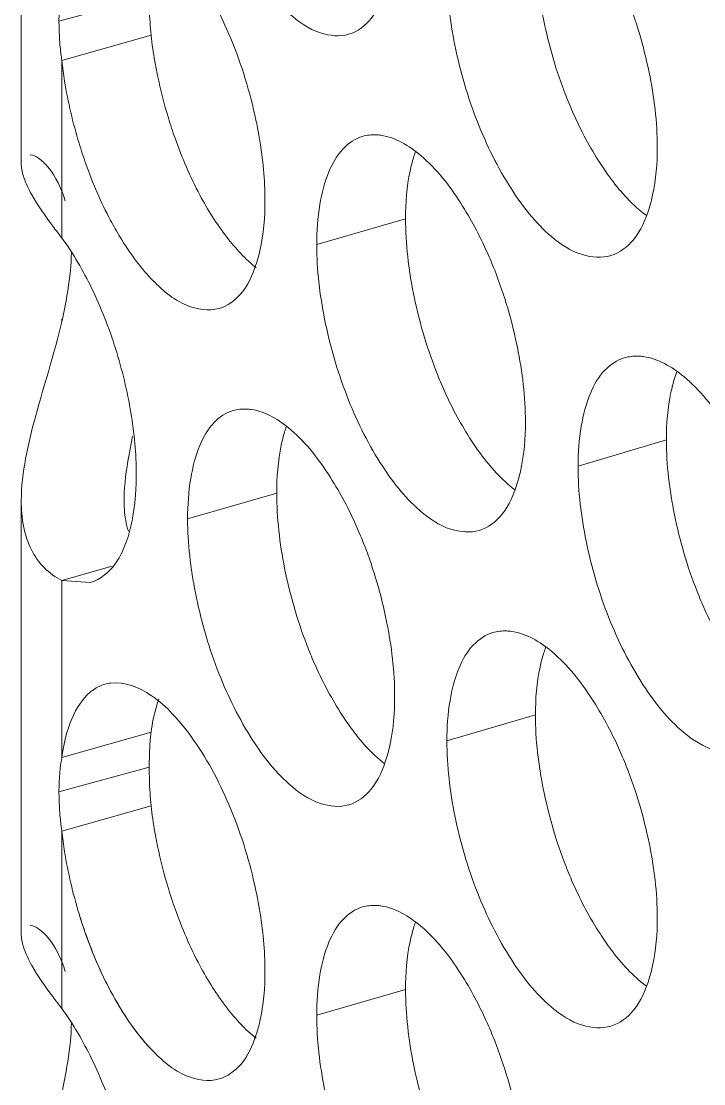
# Model space of a CAD drawing. Header units: millimetres. Extents: x 1177 to 4147, y 93 to 2194.
# Drawn here: x 2491.77 to 2498.74, y 995.79 to 1006.65 of the extents above; entities that cross this region are included whole.
import ezdxf

# ---------------------------------------------------------------- set-up
doc = ezdxf.new("R2010")
doc.units = ezdxf.units.MM
doc.header["$LTSCALE"] = 0.1
doc.layers.get('0').update_dxf_attribs({"lineweight": 13})
doc.layers.add('标注', color=251, linetype='Continuous', lineweight=9)

# ---------------------------------------------------------------- blocks, each defined once
blk = doc.blocks.new('02')
for p, q in [((4328.801, 1027.25), (4328.801, 1033.595)), ((4329.392, 1026.182), (4329.392, 1028.769)), ((4328.801, 1016), (4328.801, 1022.345)), ((4329.392, 1018.595), (4329.392, 1021.182)), ((4329.392, 1014.932), (4329.392, 1017.519))]:
    blk.add_line(p, q)
at = {"layer": '标注'}
for p, q in [((4330.668, 1029.703), (4329.351, 1029.344)), ((4330.695, 1029.141), (4329.392, 1028.769)), ((4334.408, 1026.46), (4333.112, 1026.083)), ((4329.392, 1024.96), (4329.392, 1024.998)), ((4338.214, 1023.232), (4336.925, 1022.848)), ((4332.528, 1022.457), (4331.228, 1022.082)), ((4330.127, 1021.391), (4329.392, 1021.182)), ((4329.392, 1021.182), (4329.813, 1021.152)), ((4336.303, 1019.219), (4335.011, 1018.838)), ((4330.695, 1018.967), (4329.392, 1018.595)), ((4330.695, 1018.967), (4329.392, 1018.595)), ((4330.668, 1018.453), (4329.351, 1018.094)), ((4330.668, 1018.453), (4329.351, 1018.094)), ((4330.695, 1017.891), (4329.392, 1017.519)), ((4330.695, 1017.891), (4329.392, 1017.519)), ((4334.408, 1015.21), (4333.112, 1014.833)), ((4334.408, 1015.21), (4333.112, 1014.833))]:
    blk.add_line(p, q, dxfattribs=at)
for centre, radius, start, end in [((4336.687, 1029.716), 6.02, 181.871, 185.483), ((4336.712, 1029.804), 6.053, 186.2893, 189.956), ((4333.9, 1029.391), 4.55, 185.3339, 187.8588), ((4336.39, 1026.789), 1.95, 160.5892, 163.1153), ((4340.165, 1023.562), 1.918, 159.8933, 162.8914), ((4334.526, 1022.783), 1.966, 160.9402, 163.2288), ((4332.677, 1022.348), 2.377, 177.2621, 180.0726), ((4338.27, 1019.548), 1.933, 160.2403, 163.0029), ((4330.173, 1019.136), 0.55, 97.1735, 105.9366), ((4330.173, 1019.136), 0.55, 97.1735, 105.9366), ((4331.697, 1018.179), 2.342, 169.768, 173.6853), ((4331.697, 1018.179), 2.342, 169.768, 173.6853), ((4335.848, 1018.455), 5.18, 178.0496, 180.0207), ((4335.848, 1018.455), 5.18, 178.0496, 180.0207), ((4336.345, 1018.454), 5.677, 180.0086, 181.863), ((4336.345, 1018.454), 5.677, 180.0086, 181.863), ((4336.687, 1018.466), 6.02, 181.871, 185.483), ((4336.687, 1018.466), 6.02, 181.871, 185.483), ((4336.712, 1018.554), 6.053, 186.2893, 189.956), ((4336.712, 1018.554), 6.053, 186.2893, 189.956), ((4333.9, 1018.141), 4.55, 185.3339, 187.8588), ((4333.9, 1018.141), 4.55, 185.3339, 187.8588), ((4336.39, 1015.539), 1.95, 160.5892, 163.1153), ((4336.39, 1015.539), 1.95, 160.5892, 163.1153)]:
    blk.add_arc(centre, radius, start, end, dxfattribs=at)
for points, knots in [([(4336.303, 1030.469), (4336.303, 1030.102), (4336.395, 1029.346), (4336.607, 1028.616), (4336.75, 1028.253)], [0, 0, 0, 0, 0.484764, 1, 1, 1, 1]), ([(4332.225, 1027.9), (4332.14, 1028.307), (4331.905, 1029.073), (4331.535, 1029.787), (4331.316, 1030.1)], [0, 0, 0, 0, 0.521078, 1, 1, 1, 1]), ([(4335.011, 1030.088), (4335.011, 1029.722), (4335.103, 1028.967), (4335.417, 1027.885), (4335.888, 1026.934), (4336.305, 1026.397), (4336.536, 1026.201)], [0, 0, 0, 0, 0.257025, 0.530351, 0.787311, 1, 1, 1, 1]), ([(4333.581, 1029.155), (4333.709, 1029.192), (4333.965, 1029.393), (4334.083, 1029.679), (4334.132, 1029.842)], [0, 0, 0, 0, 0.438663, 1, 1, 1, 1]), ([(4329.369, 1029.686), (4329.366, 1029.659), (4329.355, 1029.545), (4329.351, 1029.431), (4329.351, 1029.344)], [0, 0, 0, 0, 0.240746, 1, 1, 1, 1]), ([(4338.081, 1027.506), (4338.081, 1027.872), (4337.987, 1028.628), (4337.773, 1029.357), (4337.629, 1029.72)], [0, 0, 0, 0, 0.484593, 1, 1, 1, 1]), ([(4332.711, 1029.455), (4332.843, 1029.337), (4333.109, 1029.149), (4333.448, 1029.116), (4333.581, 1029.155)], [0, 0, 0, 0, 0.561342, 1, 1, 1, 1]), ([(4329.351, 1029.344), (4329.351, 1029.313), (4329.353, 1029.188), (4329.36, 1029.063), (4329.369, 1028.968)], [0, 0, 0, 0, 0.242279, 1, 1, 1, 1]), ([(4329.392, 1028.769), (4329.403, 1028.67), (4329.459, 1028.262), (4329.554, 1027.86), (4329.644, 1027.562)], [0, 0, 0, 0, 0.243528, 1, 1, 1, 1]), ([(4330.75, 1028.757), (4330.762, 1028.689), (4330.815, 1028.411), (4330.885, 1028.137), (4330.947, 1027.934)], [0, 0, 0, 0, 0.247361, 1, 1, 1, 1]), ([(4336.75, 1028.253), (4336.785, 1028.164), (4336.926, 1027.826), (4337.099, 1027.501), (4337.246, 1027.274)], [0, 0, 0, 0, 0.260758, 1, 1, 1, 1]), ([(4330.947, 1027.934), (4330.977, 1027.834), (4331.104, 1027.449), (4331.264, 1027.074), (4331.406, 1026.808)], [0, 0, 0, 0, 0.257432, 1, 1, 1, 1]), ([(4332.357, 1026.732), (4332.357, 1026.825), (4332.344, 1027.217), (4332.287, 1027.607), (4332.225, 1027.9)], [0, 0, 0, 0, 0.236743, 1, 1, 1, 1]), ([(4333.779, 1027.663), (4333.673, 1027.632), (4333.461, 1027.488), (4333.26, 1027.124), (4333.136, 1026.642), (4333.112, 1026.279), (4333.112, 1026.083)], [0, 0, 0, 0, 0.181499, 0.401469, 0.674683, 1, 1, 1, 1]), ([(4334.048, 1027.679), (4334.025, 1027.683), (4333.935, 1027.691), (4333.843, 1027.681), (4333.779, 1027.663)], [0, 0, 0, 0, 0.259359, 1, 1, 1, 1]), ([(4335.213, 1026.689), (4335.049, 1026.944), (4334.734, 1027.36), (4334.263, 1027.648), (4334.048, 1027.679)], [0, 0, 0, 0, 0.582011, 1, 1, 1, 1]), ([(4329.644, 1027.562), (4329.675, 1027.462), (4329.801, 1027.077), (4329.962, 1026.702), (4330.104, 1026.436)], [0, 0, 0, 0, 0.257377, 1, 1, 1, 1]), ([(4337.962, 1026.612), (4337.982, 1026.677), (4338.056, 1026.969), (4338.081, 1027.273), (4338.081, 1027.506)], [0, 0, 0, 0, 0.225428, 1, 1, 1, 1]), ([(4328.932, 1027.395), (4328.974, 1027.39), (4329.073, 1027.34), (4329.281, 1027.135), (4329.389, 1026.899), (4329.441, 1026.721)], [0, 0, 0, 0, 0.148198, 0.361925, 1, 1, 1, 1]), ([(4334.524, 1027.355), (4334.505, 1027.29), (4334.431, 1026.997), (4334.408, 1026.694), (4334.408, 1026.46)], [0, 0, 0, 0, 0.225092, 1, 1, 1, 1]), ([(4328.954, 1026.811), (4328.91, 1026.891), (4328.841, 1027.031), (4328.801, 1027.186), (4328.801, 1027.25)], [0, 0, 0, 0, 0.58968, 1, 1, 1, 1]), ([(4337.246, 1027.274), (4337.297, 1027.194), (4337.491, 1026.915), (4337.721, 1026.657), (4337.919, 1026.511)], [0, 0, 0, 0, 0.279282, 1, 1, 1, 1]), ([(4329.392, 1026.182), (4329.347, 1026.239), (4329.191, 1026.441), (4329.044, 1026.651), (4328.954, 1026.811)], [0, 0, 0, 0, 0.283462, 1, 1, 1, 1]), ([(4331.406, 1026.808), (4331.522, 1026.592), (4331.761, 1026.209), (4332.068, 1025.873), (4332.228, 1025.746)], [0, 0, 0, 0, 0.545672, 1, 1, 1, 1]), ([(4332.225, 1025.789), (4332.248, 1025.857), (4332.331, 1026.164), (4332.357, 1026.485), (4332.357, 1026.732)], [0, 0, 0, 0, 0.223003, 1, 1, 1, 1]), ([(4335.709, 1025.708), (4335.674, 1025.797), (4335.532, 1026.135), (4335.36, 1026.461), (4335.213, 1026.689)], [0, 0, 0, 0, 0.260737, 1, 1, 1, 1]), ([(4337.405, 1025.924), (4337.534, 1025.962), (4337.791, 1026.162), (4337.911, 1026.449), (4337.962, 1026.612)], [0, 0, 0, 0, 0.440715, 1, 1, 1, 1]), ([(4330.104, 1026.436), (4330.148, 1026.354), (4330.32, 1026.053), (4330.523, 1025.77), (4330.696, 1025.586)], [0, 0, 0, 0, 0.271397, 1, 1, 1, 1]), ([(4334.408, 1026.46), (4334.408, 1026.094), (4334.499, 1025.337), (4334.709, 1024.607), (4334.851, 1024.244)], [0, 0, 0, 0, 0.484802, 1, 1, 1, 1]), ([(4330.479, 1022.733), (4330.479, 1023.032), (4330.418, 1023.653), (4330.199, 1024.566), (4329.861, 1025.427), (4329.56, 1025.952), (4329.392, 1026.182)], [0, 0, 0, 0, 0.24518, 0.507954, 0.766556, 1, 1, 1, 1]), ([(4336.536, 1026.201), (4336.67, 1026.088), (4336.938, 1025.91), (4337.272, 1025.884), (4337.405, 1025.924)], [0, 0, 0, 0, 0.558251, 1, 1, 1, 1]), ([(4329.532, 1025.962), (4329.531, 1025.9), (4329.518, 1025.64), (4329.479, 1025.382), (4329.441, 1025.188)], [0, 0, 0, 0, 0.238404, 1, 1, 1, 1]), ([(4333.112, 1026.083), (4333.112, 1025.718), (4333.203, 1024.966), (4333.511, 1023.888), (4333.976, 1022.937), (4334.388, 1022.399), (4334.616, 1022.201)], [0, 0, 0, 0, 0.25688, 0.530083, 0.787064, 1, 1, 1, 1]), ([(4331.69, 1025.152), (4331.811, 1025.187), (4332.057, 1025.369), (4332.175, 1025.638), (4332.225, 1025.789)], [0, 0, 0, 0, 0.441393, 1, 1, 1, 1]), ([(4336.157, 1023.493), (4336.157, 1023.86), (4336.065, 1024.616), (4335.852, 1025.345), (4335.709, 1025.708)], [0, 0, 0, 0, 0.484632, 1, 1, 1, 1]), ([(4330.696, 1025.586), (4330.844, 1025.43), (4331.132, 1025.174), (4331.537, 1025.108), (4331.69, 1025.152)], [0, 0, 0, 0, 0.574979, 1, 1, 1, 1]), ([(4329.441, 1025.188), (4329.339, 1024.669), (4329.098, 1023.938), (4328.856, 1022.996), (4328.801, 1022.551), (4328.801, 1022.345)], [0, 0, 0, 0, 0.543055, 0.787808, 1, 1, 1, 1]), ([(4337.599, 1024.43), (4337.493, 1024.398), (4337.279, 1024.254), (4337.075, 1023.889), (4336.95, 1023.407), (4336.925, 1023.044), (4336.925, 1022.848)], [0, 0, 0, 0, 0.183153, 0.403682, 0.676253, 1, 1, 1, 1]), ([(4337.876, 1024.449), (4337.853, 1024.452), (4337.76, 1024.46), (4337.665, 1024.45), (4337.599, 1024.43)], [0, 0, 0, 0, 0.259249, 1, 1, 1, 1]), ([(4339.059, 1023.465), (4338.893, 1023.718), (4338.571, 1024.135), (4338.094, 1024.419), (4337.876, 1024.449)], [0, 0, 0, 0, 0.580424, 1, 1, 1, 1]), ([(4334.851, 1024.244), (4334.885, 1024.155), (4335.026, 1023.817), (4335.197, 1023.491), (4335.343, 1023.263)], [0, 0, 0, 0, 0.260845, 1, 1, 1, 1]), ([(4338.332, 1024.127), (4338.312, 1024.062), (4338.238, 1023.769), (4338.214, 1023.465), (4338.214, 1023.232)], [0, 0, 0, 0, 0.225358, 1, 1, 1, 1]), ([(4331.891, 1023.66), (4331.787, 1023.63), (4331.575, 1023.487), (4331.375, 1023.124), (4331.252, 1022.642), (4331.228, 1022.279), (4331.228, 1022.082)], [0, 0, 0, 0, 0.180661, 0.40035, 0.673891, 1, 1, 1, 1]), ([(4332.157, 1023.676), (4332.134, 1023.679), (4332.046, 1023.688), (4331.955, 1023.679), (4331.891, 1023.66)], [0, 0, 0, 0, 0.259416, 1, 1, 1, 1]), ([(4333.312, 1022.683), (4333.15, 1022.938), (4332.839, 1023.354), (4332.371, 1023.644), (4332.157, 1023.676)], [0, 0, 0, 0, 0.582814, 1, 1, 1, 1]), ([(4336.039, 1022.6), (4336.059, 1022.664), (4336.133, 1022.957), (4336.157, 1023.26), (4336.157, 1023.493)], [0, 0, 0, 0, 0.225294, 1, 1, 1, 1]), ([(4332.643, 1023.351), (4332.624, 1023.286), (4332.551, 1022.993), (4332.528, 1022.69), (4332.528, 1022.457)], [0, 0, 0, 0, 0.22496, 1, 1, 1, 1]), ([(4330.426, 1023.289), (4330.411, 1023.217), (4330.357, 1022.943), (4330.313, 1022.666), (4330.304, 1022.461)], [0, 0, 0, 0, 0.264477, 1, 1, 1, 1]), ([(4335.343, 1023.263), (4335.393, 1023.184), (4335.582, 1022.909), (4335.807, 1022.653), (4336, 1022.507)], [0, 0, 0, 0, 0.27889, 1, 1, 1, 1]), ([(4338.214, 1023.232), (4338.214, 1022.865), (4338.307, 1022.109), (4338.52, 1021.379), (4338.664, 1021.017)], [0, 0, 0, 0, 0.484725, 1, 1, 1, 1]), ([(4336.925, 1022.848), (4336.925, 1022.481), (4337.018, 1021.725), (4337.335, 1020.642), (4337.812, 1019.691), (4338.234, 1019.155), (4338.467, 1018.961)], [0, 0, 0, 0, 0.256988, 0.530284, 0.787246, 1, 1, 1, 1]), ([(4330.457, 1022.307), (4330.46, 1022.341), (4330.474, 1022.483), (4330.479, 1022.625), (4330.479, 1022.733)], [0, 0, 0, 0, 0.240443, 1, 1, 1, 1]), ([(4333.805, 1021.701), (4333.77, 1021.79), (4333.629, 1022.129), (4333.458, 1022.455), (4333.312, 1022.683)], [0, 0, 0, 0, 0.260824, 1, 1, 1, 1]), ([(4335.486, 1021.912), (4335.613, 1021.95), (4335.87, 1022.15), (4335.989, 1022.437), (4336.039, 1022.6)], [0, 0, 0, 0, 0.439697, 1, 1, 1, 1]), ([(4332.528, 1022.457), (4332.528, 1022.09), (4332.618, 1021.333), (4332.827, 1020.602), (4332.967, 1020.239)], [0, 0, 0, 0, 0.484841, 1, 1, 1, 1]), ([(4328.801, 1022.345), (4328.8, 1022.1), (4328.855, 1021.733), (4329.123, 1021.354), (4329.299, 1021.228), (4329.392, 1021.182)], [0, 0, 0, 0, 0.536627, 0.771347, 1, 1, 1, 1]), ([(4330.301, 1022.345), (4330.301, 1022.304), (4330.306, 1022.154), (4330.329, 1022.002), (4330.365, 1021.9)], [0, 0, 0, 0, 0.274396, 1, 1, 1, 1]), ([(4330.401, 1021.975), (4330.407, 1022.001), (4330.43, 1022.111), (4330.447, 1022.222), (4330.457, 1022.307)], [0, 0, 0, 0, 0.239722, 1, 1, 1, 1]), ([(4331.228, 1022.082), (4331.228, 1021.719), (4331.318, 1020.97), (4331.622, 1019.895), (4332.079, 1018.945), (4332.485, 1018.405), (4332.711, 1018.205)], [0, 0, 0, 0, 0.256731, 0.529807, 0.786809, 1, 1, 1, 1]), ([(4334.616, 1022.201), (4334.749, 1022.085), (4335.016, 1021.902), (4335.353, 1021.873), (4335.486, 1021.912)], [0, 0, 0, 0, 0.55978, 1, 1, 1, 1]), ([(4329.813, 1021.152), (4329.956, 1021.193), (4330.159, 1021.364), (4330.317, 1021.676), (4330.376, 1021.87), (4330.401, 1021.975)], [0, 0, 0, 0, 0.426718, 0.691609, 1, 1, 1, 1]), ([(4334.249, 1019.485), (4334.249, 1019.852), (4334.157, 1020.608), (4333.946, 1021.338), (4333.805, 1021.701)], [0, 0, 0, 0, 0.48467, 1, 1, 1, 1]), ([(4338.664, 1021.017), (4338.699, 1020.928), (4338.842, 1020.591), (4339.016, 1020.266), (4339.164, 1020.039)], [0, 0, 0, 0, 0.260671, 1, 1, 1, 1]), ([(4335.681, 1020.419), (4335.576, 1020.388), (4335.362, 1020.244), (4335.16, 1019.879), (4335.035, 1019.397), (4335.011, 1019.035), (4335.011, 1018.838)], [0, 0, 0, 0, 0.18233, 0.402579, 0.67547, 1, 1, 1, 1]), ([(4335.955, 1020.437), (4335.931, 1020.44), (4335.84, 1020.449), (4335.747, 1020.438), (4335.681, 1020.419)], [0, 0, 0, 0, 0.259303, 1, 1, 1, 1]), ([(4337.128, 1019.45), (4336.963, 1019.704), (4336.645, 1020.12), (4336.171, 1020.406), (4335.955, 1020.437)], [0, 0, 0, 0, 0.581214, 1, 1, 1, 1]), ([(4332.967, 1020.239), (4333.001, 1020.15), (4333.141, 1019.811), (4333.311, 1019.485), (4333.455, 1019.257)], [0, 0, 0, 0, 0.260931, 1, 1, 1, 1]), ([(4336.421, 1020.114), (4336.401, 1020.049), (4336.327, 1019.756), (4336.303, 1019.452), (4336.303, 1019.219)], [0, 0, 0, 0, 0.225225, 1, 1, 1, 1]), ([(4330.022, 1019.666), (4329.963, 1019.649), (4329.887, 1019.611), (4329.821, 1019.56), (4329.805, 1019.547)], [0, 0, 0, 0, 0.740858, 1, 1, 1, 1]), ([(4330.022, 1019.666), (4329.963, 1019.649), (4329.887, 1019.611), (4329.821, 1019.56), (4329.805, 1019.547)], [0, 0, 0, 0, 0.740858, 1, 1, 1, 1]), ([(4331.316, 1018.85), (4331.223, 1018.984), (4331.035, 1019.222), (4330.662, 1019.559), (4330.309, 1019.708), (4330.104, 1019.683)], [0, 0, 0, 0, 0.320968, 0.5929, 1, 1, 1, 1]), ([(4331.316, 1018.85), (4331.223, 1018.984), (4331.035, 1019.222), (4330.662, 1019.559), (4330.309, 1019.708), (4330.104, 1019.683)], [0, 0, 0, 0, 0.320968, 0.5929, 1, 1, 1, 1]), ([(4329.805, 1019.547), (4329.689, 1019.448), (4329.497, 1019.136), (4329.419, 1018.792), (4329.392, 1018.595)], [0, 0, 0, 0, 0.434523, 1, 1, 1, 1]), ([(4329.805, 1019.547), (4329.689, 1019.448), (4329.497, 1019.136), (4329.419, 1018.792), (4329.392, 1018.595)], [0, 0, 0, 0, 0.434523, 1, 1, 1, 1]), ([(4330.808, 1019.446), (4330.795, 1019.41), (4330.744, 1019.253), (4330.712, 1019.092), (4330.695, 1018.967)], [0, 0, 0, 0, 0.232223, 1, 1, 1, 1]), ([(4330.808, 1019.446), (4330.795, 1019.41), (4330.744, 1019.253), (4330.712, 1019.092), (4330.695, 1018.967)], [0, 0, 0, 0, 0.232223, 1, 1, 1, 1]), ([(4334.132, 1018.592), (4334.152, 1018.657), (4334.226, 1018.949), (4334.249, 1019.252), (4334.249, 1019.485)], [0, 0, 0, 0, 0.225161, 1, 1, 1, 1]), ([(4337.629, 1018.47), (4337.594, 1018.559), (4337.45, 1018.897), (4337.276, 1019.222), (4337.128, 1019.45)], [0, 0, 0, 0, 0.26065, 1, 1, 1, 1]), ([(4333.455, 1019.257), (4333.505, 1019.179), (4333.689, 1018.907), (4333.909, 1018.654), (4334.096, 1018.508)], [0, 0, 0, 0, 0.278486, 1, 1, 1, 1]), ([(4336.303, 1019.219), (4336.303, 1018.852), (4336.395, 1018.096), (4336.607, 1017.366), (4336.75, 1017.003)], [0, 0, 0, 0, 0.484764, 1, 1, 1, 1]), ([(4330.695, 1018.967), (4330.692, 1018.94), (4330.68, 1018.828), (4330.674, 1018.716), (4330.671, 1018.631)], [0, 0, 0, 0, 0.242582, 1, 1, 1, 1]), ([(4330.695, 1018.967), (4330.692, 1018.94), (4330.68, 1018.828), (4330.674, 1018.716), (4330.671, 1018.631)], [0, 0, 0, 0, 0.242582, 1, 1, 1, 1]), ([(4332.225, 1016.65), (4332.14, 1017.057), (4331.905, 1017.823), (4331.535, 1018.537), (4331.316, 1018.85)], [0, 0, 0, 0, 0.521078, 1, 1, 1, 1]), ([(4332.225, 1016.65), (4332.14, 1017.057), (4331.905, 1017.823), (4331.535, 1018.537), (4331.316, 1018.85)], [0, 0, 0, 0, 0.521078, 1, 1, 1, 1]), ([(4335.011, 1018.838), (4335.011, 1018.472), (4335.103, 1017.717), (4335.417, 1016.635), (4335.888, 1015.684), (4336.305, 1015.147), (4336.536, 1014.951)], [0, 0, 0, 0, 0.257025, 0.530351, 0.787311, 1, 1, 1, 1]), ([(4338.467, 1018.961), (4338.602, 1018.849), (4338.872, 1018.673), (4339.207, 1018.649), (4339.34, 1018.69)], [0, 0, 0, 0, 0.557203, 1, 1, 1, 1]), ([(4333.581, 1017.905), (4333.709, 1017.942), (4333.965, 1018.143), (4334.083, 1018.429), (4334.132, 1018.592)], [0, 0, 0, 0, 0.438663, 1, 1, 1, 1]), ([(4329.369, 1018.436), (4329.366, 1018.409), (4329.355, 1018.295), (4329.351, 1018.181), (4329.351, 1018.094)], [0, 0, 0, 0, 0.240746, 1, 1, 1, 1]), ([(4329.369, 1018.436), (4329.366, 1018.409), (4329.355, 1018.295), (4329.351, 1018.181), (4329.351, 1018.094)], [0, 0, 0, 0, 0.240746, 1, 1, 1, 1]), ([(4338.081, 1016.256), (4338.081, 1016.622), (4337.987, 1017.378), (4337.773, 1018.107), (4337.629, 1018.47)], [0, 0, 0, 0, 0.484593, 1, 1, 1, 1]), ([(4332.711, 1018.205), (4332.843, 1018.087), (4333.109, 1017.899), (4333.448, 1017.866), (4333.581, 1017.905)], [0, 0, 0, 0, 0.561342, 1, 1, 1, 1]), ([(4329.351, 1018.094), (4329.351, 1018.063), (4329.353, 1017.938), (4329.36, 1017.813), (4329.369, 1017.718)], [0, 0, 0, 0, 0.242279, 1, 1, 1, 1]), ([(4329.351, 1018.094), (4329.351, 1018.063), (4329.353, 1017.938), (4329.36, 1017.813), (4329.369, 1017.718)], [0, 0, 0, 0, 0.242279, 1, 1, 1, 1]), ([(4329.392, 1017.519), (4329.403, 1017.42), (4329.459, 1017.012), (4329.554, 1016.61), (4329.644, 1016.312)], [0, 0, 0, 0, 0.243528, 1, 1, 1, 1]), ([(4329.392, 1017.519), (4329.403, 1017.42), (4329.459, 1017.012), (4329.554, 1016.61), (4329.644, 1016.312)], [0, 0, 0, 0, 0.243528, 1, 1, 1, 1]), ([(4330.75, 1017.507), (4330.762, 1017.439), (4330.815, 1017.161), (4330.885, 1016.887), (4330.947, 1016.684)], [0, 0, 0, 0, 0.247361, 1, 1, 1, 1]), ([(4330.75, 1017.507), (4330.762, 1017.439), (4330.815, 1017.161), (4330.885, 1016.887), (4330.947, 1016.684)], [0, 0, 0, 0, 0.247361, 1, 1, 1, 1]), ([(4336.75, 1017.003), (4336.785, 1016.914), (4336.926, 1016.576), (4337.099, 1016.251), (4337.246, 1016.024)], [0, 0, 0, 0, 0.260758, 1, 1, 1, 1]), ([(4330.947, 1016.684), (4330.977, 1016.584), (4331.104, 1016.199), (4331.264, 1015.824), (4331.406, 1015.558)], [0, 0, 0, 0, 0.257432, 1, 1, 1, 1]), ([(4330.947, 1016.684), (4330.977, 1016.584), (4331.104, 1016.199), (4331.264, 1015.824), (4331.406, 1015.558)], [0, 0, 0, 0, 0.257432, 1, 1, 1, 1]), ([(4332.357, 1015.482), (4332.357, 1015.575), (4332.344, 1015.967), (4332.287, 1016.357), (4332.225, 1016.65)], [0, 0, 0, 0, 0.236743, 1, 1, 1, 1]), ([(4332.357, 1015.482), (4332.357, 1015.575), (4332.344, 1015.967), (4332.287, 1016.357), (4332.225, 1016.65)], [0, 0, 0, 0, 0.236743, 1, 1, 1, 1]), ([(4333.779, 1016.413), (4333.673, 1016.382), (4333.461, 1016.238), (4333.26, 1015.874), (4333.136, 1015.392), (4333.112, 1015.029), (4333.112, 1014.833)], [0, 0, 0, 0, 0.181499, 0.401469, 0.674683, 1, 1, 1, 1]), ([(4333.779, 1016.413), (4333.673, 1016.382), (4333.461, 1016.238), (4333.26, 1015.874), (4333.136, 1015.392), (4333.112, 1015.029), (4333.112, 1014.833)], [0, 0, 0, 0, 0.181499, 0.401469, 0.674683, 1, 1, 1, 1]), ([(4334.048, 1016.429), (4334.025, 1016.433), (4333.935, 1016.441), (4333.843, 1016.431), (4333.779, 1016.413)], [0, 0, 0, 0, 0.259359, 1, 1, 1, 1]), ([(4334.048, 1016.429), (4334.025, 1016.433), (4333.935, 1016.441), (4333.843, 1016.431), (4333.779, 1016.413)], [0, 0, 0, 0, 0.259359, 1, 1, 1, 1]), ([(4335.213, 1015.439), (4335.049, 1015.694), (4334.734, 1016.11), (4334.263, 1016.398), (4334.048, 1016.429)], [0, 0, 0, 0, 0.582011, 1, 1, 1, 1]), ([(4335.213, 1015.439), (4335.049, 1015.694), (4334.734, 1016.11), (4334.263, 1016.398), (4334.048, 1016.429)], [0, 0, 0, 0, 0.582011, 1, 1, 1, 1]), ([(4329.644, 1016.312), (4329.675, 1016.212), (4329.801, 1015.827), (4329.962, 1015.452), (4330.104, 1015.186)], [0, 0, 0, 0, 0.257377, 1, 1, 1, 1]), ([(4329.644, 1016.312), (4329.762, 1015.925), (4330.041, 1015.224), (4330.459, 1014.587), (4330.696, 1014.336)], [0, 0, 0, 0, 0.540054, 1, 1, 1, 1]), ([(4337.962, 1015.362), (4337.982, 1015.427), (4338.056, 1015.719), (4338.081, 1016.023), (4338.081, 1016.256)], [0, 0, 0, 0, 0.225428, 1, 1, 1, 1]), ([(4328.932, 1016.145), (4328.974, 1016.14), (4329.073, 1016.09), (4329.281, 1015.885), (4329.389, 1015.649), (4329.441, 1015.471)], [0, 0, 0, 0, 0.148198, 0.361925, 1, 1, 1, 1]), ([(4334.524, 1016.105), (4334.505, 1016.04), (4334.431, 1015.747), (4334.408, 1015.444), (4334.408, 1015.21)], [0, 0, 0, 0, 0.225092, 1, 1, 1, 1]), ([(4334.524, 1016.105), (4334.505, 1016.04), (4334.431, 1015.747), (4334.408, 1015.444), (4334.408, 1015.21)], [0, 0, 0, 0, 0.225092, 1, 1, 1, 1]), ([(4337.246, 1016.024), (4337.297, 1015.944), (4337.491, 1015.665), (4337.721, 1015.407), (4337.919, 1015.261)], [0, 0, 0, 0, 0.279282, 1, 1, 1, 1]), ([(4328.954, 1015.561), (4328.91, 1015.641), (4328.841, 1015.781), (4328.801, 1015.936), (4328.801, 1016)], [0, 0, 0, 0, 0.58968, 1, 1, 1, 1]), ([(4329.392, 1014.932), (4329.347, 1014.989), (4329.191, 1015.191), (4329.044, 1015.401), (4328.954, 1015.561)], [0, 0, 0, 0, 0.283462, 1, 1, 1, 1]), ([(4331.406, 1015.558), (4331.522, 1015.342), (4331.761, 1014.959), (4332.068, 1014.623), (4332.228, 1014.496)], [0, 0, 0, 0, 0.545672, 1, 1, 1, 1]), ([(4331.406, 1015.558), (4331.522, 1015.342), (4331.761, 1014.959), (4332.068, 1014.623), (4332.228, 1014.496)], [0, 0, 0, 0, 0.545672, 1, 1, 1, 1]), ([(4332.225, 1014.539), (4332.248, 1014.607), (4332.331, 1014.914), (4332.357, 1015.235), (4332.357, 1015.482)], [0, 0, 0, 0, 0.223003, 1, 1, 1, 1]), ([(4332.225, 1014.539), (4332.248, 1014.607), (4332.331, 1014.914), (4332.357, 1015.235), (4332.357, 1015.482)], [0, 0, 0, 0, 0.223003, 1, 1, 1, 1]), ([(4335.709, 1014.458), (4335.674, 1014.547), (4335.532, 1014.885), (4335.36, 1015.211), (4335.213, 1015.439)], [0, 0, 0, 0, 0.260737, 1, 1, 1, 1]), ([(4335.709, 1014.458), (4335.674, 1014.547), (4335.532, 1014.885), (4335.36, 1015.211), (4335.213, 1015.439)], [0, 0, 0, 0, 0.260737, 1, 1, 1, 1]), ([(4337.405, 1014.674), (4337.534, 1014.712), (4337.791, 1014.912), (4337.911, 1015.199), (4337.962, 1015.362)], [0, 0, 0, 0, 0.440715, 1, 1, 1, 1]), ([(4330.104, 1015.186), (4330.148, 1015.104), (4330.32, 1014.803), (4330.523, 1014.52), (4330.696, 1014.336)], [0, 0, 0, 0, 0.271397, 1, 1, 1, 1]), ([(4334.408, 1015.21), (4334.408, 1014.844), (4334.499, 1014.087), (4334.709, 1013.357), (4334.851, 1012.994)], [0, 0, 0, 0, 0.484802, 1, 1, 1, 1]), ([(4334.408, 1015.21), (4334.408, 1014.844), (4334.499, 1014.087), (4334.709, 1013.357), (4334.851, 1012.994)], [0, 0, 0, 0, 0.484802, 1, 1, 1, 1]), ([(4336.536, 1014.951), (4336.67, 1014.838), (4336.938, 1014.66), (4337.272, 1014.634), (4337.405, 1014.674)], [0, 0, 0, 0, 0.558251, 1, 1, 1, 1]), ([(4330.479, 1011.483), (4330.479, 1011.782), (4330.418, 1012.403), (4330.199, 1013.316), (4329.861, 1014.177), (4329.56, 1014.702), (4329.392, 1014.932)], [0, 0, 0, 0, 0.24518, 0.507954, 0.766556, 1, 1, 1, 1]), ([(4333.112, 1014.833), (4333.112, 1014.468), (4333.203, 1013.716), (4333.511, 1012.638), (4333.976, 1011.687), (4334.388, 1011.149), (4334.616, 1010.951)], [0, 0, 0, 0, 0.25688, 0.530083, 0.787064, 1, 1, 1, 1]), ([(4333.112, 1014.833), (4333.112, 1014.468), (4333.203, 1013.716), (4333.511, 1012.638), (4333.976, 1011.687), (4334.388, 1011.149), (4334.616, 1010.951)], [0, 0, 0, 0, 0.25688, 0.530083, 0.787064, 1, 1, 1, 1]), ([(4329.532, 1014.712), (4329.531, 1014.65), (4329.518, 1014.39), (4329.479, 1014.132), (4329.441, 1013.938)], [0, 0, 0, 0, 0.238404, 1, 1, 1, 1]), ([(4331.69, 1013.902), (4331.811, 1013.937), (4332.057, 1014.119), (4332.175, 1014.388), (4332.225, 1014.539)], [0, 0, 0, 0, 0.441393, 1, 1, 1, 1]), ([(4331.69, 1013.902), (4331.811, 1013.937), (4332.057, 1014.119), (4332.175, 1014.388), (4332.225, 1014.539)], [0, 0, 0, 0, 0.441393, 1, 1, 1, 1]), ([(4330.696, 1014.336), (4330.844, 1014.18), (4331.132, 1013.924), (4331.537, 1013.858), (4331.69, 1013.902)], [0, 0, 0, 0, 0.574979, 1, 1, 1, 1]), ([(4330.696, 1014.336), (4330.844, 1014.18), (4331.132, 1013.924), (4331.537, 1013.858), (4331.69, 1013.902)], [0, 0, 0, 0, 0.574979, 1, 1, 1, 1]), ([(4336.157, 1012.243), (4336.157, 1012.61), (4336.065, 1013.366), (4335.852, 1014.095), (4335.709, 1014.458)], [0, 0, 0, 0, 0.484632, 1, 1, 1, 1]), ([(4336.157, 1012.243), (4336.157, 1012.61), (4336.065, 1013.366), (4335.852, 1014.095), (4335.709, 1014.458)], [0, 0, 0, 0, 0.484632, 1, 1, 1, 1]), ([(4329.441, 1013.938), (4329.339, 1013.419), (4329.098, 1012.688), (4328.856, 1011.746), (4328.801, 1011.301), (4328.801, 1011.095)], [0, 0, 0, 0, 0.543055, 0.787808, 1, 1, 1, 1])]:
    blk.add_open_spline(points, degree=3, knots=knots, dxfattribs=at)

msp = doc.modelspace()

# ---------------------------------------------------------------- block references
at = {"xscale": 0.7, "yscale": 0.7, "zscale": 0.7}
msp.add_blockref('02', (-538.391, 286.112), dxfattribs=at)

doc.saveas('drawing.dxf')
